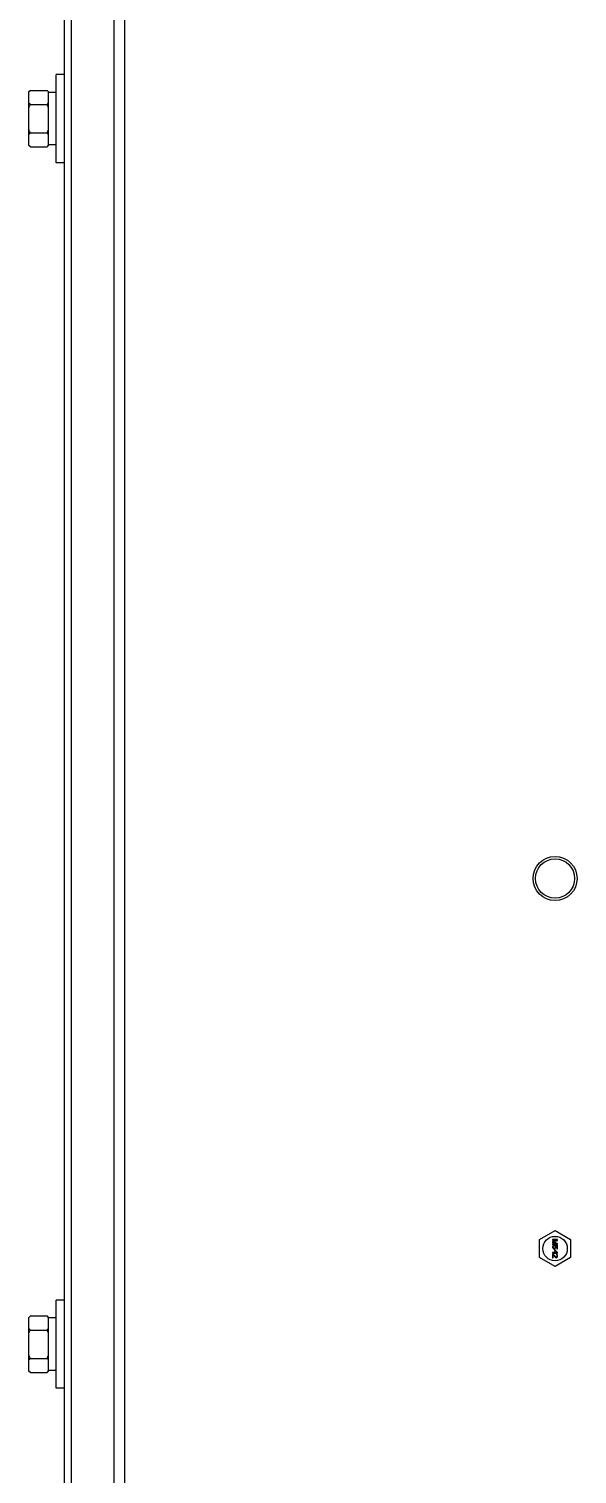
# Model space of a CAD drawing. Extents: x 59521 to 184406, y -1257 to 56672.
# Drawn here: x 88674.1 to 88786, y 15017 to 15311.8 of the extents above; entities that cross this region are included whole.
import ezdxf

# ---------------------------------------------------------------- set-up
doc = ezdxf.new("R2010")
doc.units = 0
doc.header["$MEASUREMENT"] = 0
doc.layers.get('0').update_dxf_attribs({"linetype": 'CONTINUOUS'})
for name, color, linetype in [('2401-00198_NFH-M5-12_0', 7, 'CONTINUOUS'), ('2401-00933_0', 7, 'CONTINUOUS'), ('2401-01144-S-M6-16HWM_0', 7, 'CONTINUOUS'), ('4215-19372_1_0', 7, 'CONTINUOUS'), ('4215-21660_1_0', 7, 'CONTINUOUS')]:
    doc.layers.add(name, color=color, linetype=linetype)

# ---------------------------------------------------------------- blocks, each defined once
blk = doc.blocks.new('A$C5A9F4CD4')
at = {"layer": '2401-00198_NFH-M5-12_0', "color": 87, "linetype": 'Continuous'}
for p, q in [((104.52, 1260.33), (107.7, 1262.17)), ((107.7, 1262.17), (110.87, 1260.33)), ((104.52, 1256.67), (104.52, 1260.33)), ((107.2, 1260.35), (107.2, 1260.23)), ((108.2, 1260.35), (107.2, 1260.35)), ((107.99, 1260.23), (107.2, 1259.93)), ((107.2, 1260.23), (107.99, 1260.23)), ((107.2, 1259.93), (107.2, 1259.77)), ((107.2, 1259.77), (107.99, 1259.48)), ((107.2, 1259.48), (107.2, 1259.35)), ((107.99, 1259.48), (107.2, 1259.48)), ((107.2, 1259.35), (108.2, 1259.35)), ((107.22, 1258.98), (107.2, 1258.87)), ((107.2, 1258.87), (107.2, 1258.75)), ((107.29, 1259.08), (107.22, 1258.98)), ((107.37, 1259.14), (107.29, 1259.08)), ((107.31, 1259.85), (108.2, 1260.16)), ((108.2, 1259.54), (107.31, 1259.85)), ((107.31, 1258.87), (107.33, 1258.95)), ((107.31, 1258.75), (107.31, 1258.87)), ((107.33, 1258.95), (107.37, 1259.02)), ((107.46, 1259.18), (107.37, 1259.14)), ((107.37, 1259.02), (107.46, 1259.06)), ((107.46, 1259.06), (107.46, 1259.18)), ((107.65, 1259.18), (107.65, 1259.04)), ((108.2, 1259.18), (107.65, 1259.18)), ((107.65, 1259.04), (107.71, 1258.95)), ((107.71, 1258.95), (107.73, 1258.87)), ((107.73, 1258.87), (107.73, 1258.75)), ((107.82, 1258.98), (107.75, 1259.08)), ((107.75, 1259.08), (108.09, 1259.08)), ((107.84, 1258.87), (107.82, 1258.98)), ((107.84, 1258.75), (107.84, 1258.87)), ((108.09, 1259.08), (108.09, 1258.48)), ((108.2, 1260.16), (108.2, 1260.35)), ((108.2, 1259.35), (108.2, 1259.54)), ((108.2, 1258.48), (108.2, 1259.18)), ((110.87, 1260.33), (110.87, 1256.67)), ((107.7, 1254.83), (104.52, 1256.67)), ((107.2, 1258.75), (107.22, 1258.64)), ((107.2, 1257.68), (107.2, 1257.56)), ((108.03, 1257.68), (107.2, 1257.68)), ((107.2, 1257.56), (108.2, 1257.56)), ((107.2, 1257.39), (107.2, 1256.64)), ((107.31, 1257.39), (107.2, 1257.39)), ((107.2, 1256.64), (107.31, 1256.64)), ((107.22, 1258.64), (107.29, 1258.54)), ((107.29, 1258.54), (107.37, 1258.48)), ((107.33, 1258.66), (107.31, 1258.75)), ((107.84, 1256.81), (107.31, 1257.39)), ((107.31, 1256.64), (107.31, 1257.23)), ((107.31, 1257.23), (107.77, 1256.7)), ((107.37, 1258.6), (107.33, 1258.66)), ((107.43, 1258.56), (107.37, 1258.6)), ((107.37, 1258.48), (107.48, 1258.43)), ((107.5, 1258.54), (107.43, 1258.56)), ((107.48, 1258.43), (107.56, 1258.43)), ((107.54, 1258.54), (107.5, 1258.54)), ((107.52, 1258.14), (107.52, 1258.1)), ((107.67, 1258.14), (107.52, 1258.14)), ((107.52, 1258.1), (107.67, 1258.1)), ((107.6, 1258.56), (107.54, 1258.54)), ((107.56, 1258.43), (107.67, 1258.48)), ((107.58, 1258.27), (107.56, 1258.25)), ((107.56, 1258.25), (107.67, 1258.14)), ((107.67, 1258.1), (107.56, 1258)), ((107.56, 1258), (107.58, 1257.98)), ((107.71, 1258.14), (107.58, 1258.27)), ((107.58, 1257.98), (107.71, 1258.1)), ((107.67, 1258.6), (107.6, 1258.56)), ((107.71, 1258.66), (107.67, 1258.6)), ((107.67, 1258.48), (107.75, 1258.54)), ((110.87, 1256.67), (107.7, 1254.83)), ((107.73, 1258.75), (107.71, 1258.66)), ((107.84, 1258.27), (107.71, 1258.14)), ((107.71, 1258.1), (107.84, 1257.98)), ((107.75, 1258.54), (107.82, 1258.64)), ((107.75, 1258.14), (107.86, 1258.25)), ((107.9, 1258.14), (107.75, 1258.14)), ((107.75, 1258.1), (107.9, 1258.1)), ((107.86, 1258), (107.75, 1258.1)), ((107.77, 1256.7), (107.84, 1256.66)), ((107.82, 1258.64), (107.84, 1258.75)), ((107.86, 1258.25), (107.84, 1258.27)), ((107.84, 1257.98), (107.86, 1258)), ((107.92, 1256.77), (107.84, 1256.81)), ((107.84, 1256.66), (107.92, 1256.64)), ((108.05, 1257.81), (107.88, 1257.81)), ((107.88, 1257.81), (108.03, 1257.68)), ((107.9, 1258.1), (107.9, 1258.14)), ((107.97, 1256.77), (107.92, 1256.77)), ((107.92, 1256.64), (107.97, 1256.64)), ((107.97, 1257.37), (107.97, 1257.27)), ((108.05, 1257.35), (107.97, 1257.37)), ((107.97, 1257.27), (108.03, 1257.23)), ((108.03, 1256.81), (107.97, 1256.77)), ((107.97, 1256.64), (108.05, 1256.66)), ((108.03, 1257.23), (108.07, 1257.16)), ((108.07, 1256.87), (108.03, 1256.81)), ((108.2, 1257.68), (108.05, 1257.81)), ((108.14, 1257.27), (108.05, 1257.35)), ((108.05, 1256.66), (108.14, 1256.75)), ((108.07, 1257.16), (108.09, 1257.06)), ((108.09, 1256.98), (108.07, 1256.87)), ((108.09, 1258.48), (108.2, 1258.48)), ((108.09, 1257.06), (108.09, 1256.98)), ((108.18, 1257.18), (108.14, 1257.27)), ((108.14, 1256.75), (108.18, 1256.83)), ((108.2, 1257.04), (108.18, 1257.18)), ((108.18, 1256.83), (108.2, 1256.95)), ((108.2, 1257.56), (108.2, 1257.68)), ((108.2, 1256.95), (108.2, 1257.04))]:
    blk.add_line(p, q, dxfattribs=at)
at = {"layer": '2401-00933_0', "color": 87, "linetype": 'Continuous'}
blk.add_circle((107.7, 1334), 4.5, dxfattribs=at)
at = {"layer": '2401-01144-S-M6-16HWM_0', "color": 87, "linetype": 'Continuous'}
for p, q in [((5.9, 1480), (5.9, 1498)), ((7.5, 1498), (5.9, 1498)), ((0.6, 1494.77), (0.3, 1494.47)), ((0.6, 1494.77), (4, 1494.77)), ((4.3, 1494.47), (4, 1494.77)), ((0.3, 1483.53), (0.3, 1494.47)), ((0.6, 1491.89), (4, 1491.89)), ((4.3, 1483.53), (4.3, 1494.47)), ((5.9, 1494.35), (4.3, 1494.35)), ((0.6, 1486.11), (4, 1486.11)), ((0.6, 1483.23), (0.3, 1483.53)), ((0.6, 1483.23), (4, 1483.23)), ((4.3, 1483.53), (4, 1483.23)), ((5.9, 1483.65), (4.3, 1483.65)), ((7.5, 1480), (5.9, 1480)), ((5.9, 1230), (5.9, 1248)), ((7.5, 1248), (5.9, 1248)), ((0.6, 1244.77), (0.3, 1244.47)), ((0.3, 1233.53), (0.3, 1244.47)), ((0.6, 1244.77), (4, 1244.77)), ((4.3, 1244.47), (4, 1244.77)), ((4.3, 1233.53), (4.3, 1244.47)), ((5.9, 1244.35), (4.3, 1244.35)), ((0.6, 1241.89), (4, 1241.89)), ((0.6, 1236.11), (4, 1236.11)), ((0.6, 1233.23), (0.3, 1233.53)), ((0.6, 1233.23), (4, 1233.23)), ((4.3, 1233.53), (4, 1233.23)), ((5.9, 1233.65), (4.3, 1233.65)), ((7.5, 1230), (5.9, 1230))]:
    blk.add_line(p, q, dxfattribs=at)
for centre, start, end in [((1.54, 1492.2), 39.1364, 39.5012), ((3.06, 1485.8), 219.1364, 219.5013), ((1.54, 1242.2), 39.1364, 39.5012), ((3.06, 1235.8), 219.1364, 219.5013)]:
    blk.add_arc(centre, 3.56, start, end, dxfattribs=at)
for points in [[(0.3, 1494.44), (0.39, 1494.56), (0.49, 1494.67), (0.6, 1494.77)], [(4.29, 1494.46), (4.2, 1494.57), (4.1, 1494.67), (4, 1494.77)], [(0.6, 1491.89), (0.49, 1491.99), (0.39, 1492.1), (0.3, 1492.22)], [(0.3, 1491.23), (0.39, 1491.45), (0.49, 1491.67), (0.6, 1491.89)], [(4, 1491.89), (4.11, 1491.99), (4.21, 1492.1), (4.3, 1492.22)], [(4.3, 1491.23), (4.21, 1491.45), (4.11, 1491.67), (4, 1491.89)], [(0.6, 1486.11), (0.49, 1486.33), (0.39, 1486.55), (0.3, 1486.77)], [(0.3, 1485.78), (0.39, 1485.9), (0.49, 1486.01), (0.6, 1486.11)], [(4, 1486.11), (4.11, 1486.33), (4.21, 1486.55), (4.3, 1486.77)], [(4.3, 1485.78), (4.21, 1485.9), (4.11, 1486.01), (4, 1486.11)], [(0.6, 1483.23), (0.5, 1483.33), (0.4, 1483.43), (0.31, 1483.54)], [(4, 1483.23), (4.11, 1483.33), (4.21, 1483.44), (4.3, 1483.56)], [(0.3, 1244.44), (0.39, 1244.56), (0.49, 1244.67), (0.6, 1244.77)], [(4.29, 1244.46), (4.2, 1244.57), (4.1, 1244.67), (4, 1244.77)], [(0.6, 1241.89), (0.49, 1241.99), (0.39, 1242.1), (0.3, 1242.22)], [(0.3, 1241.23), (0.39, 1241.45), (0.49, 1241.67), (0.6, 1241.89)], [(4, 1241.89), (4.11, 1241.99), (4.21, 1242.1), (4.3, 1242.22)], [(4.3, 1241.23), (4.21, 1241.45), (4.11, 1241.67), (4, 1241.89)], [(0.6, 1236.11), (0.49, 1236.33), (0.39, 1236.55), (0.3, 1236.77)], [(0.3, 1235.78), (0.39, 1235.9), (0.49, 1236.01), (0.6, 1236.11)], [(4, 1236.11), (4.11, 1236.33), (4.21, 1236.55), (4.3, 1236.77)], [(4.3, 1235.78), (4.21, 1235.9), (4.11, 1236.01), (4, 1236.11)], [(0.6, 1233.23), (0.5, 1233.33), (0.4, 1233.43), (0.31, 1233.54)], [(4, 1233.23), (4.11, 1233.33), (4.21, 1233.44), (4.3, 1233.56)]]:
    blk.add_open_spline(points, degree=3, dxfattribs=at)
at = {"layer": '4215-19372_1_0', "color": 87, "linetype": 'Continuous'}
for p, q in [((7.5, 2112.6), (7.5, 1100.5)), ((8.9, 2112.6), (8.9, 1100.5))]:
    blk.add_line(p, q, dxfattribs=at)
at = {"layer": '4215-21660_1_0', "color": 87, "linetype": 'Continuous'}
for p, q in [((17.7, 1176), (17.7, 2114)), ((19.9, 1176), (19.9, 2111.8))]:
    blk.add_line(p, q, dxfattribs=at)
for centre, radius in [((107.7, 1334), 4), ((107.7, 1258.5), 2.5)]:
    blk.add_circle(centre, radius, dxfattribs=at)

msp = doc.modelspace()

# ---------------------------------------------------------------- block references
at = {"color": 3}
msp.add_blockref('A$C5A9F4CD4', (88673.783, 13804.528), dxfattribs=at)

doc.saveas('drawing.dxf')
